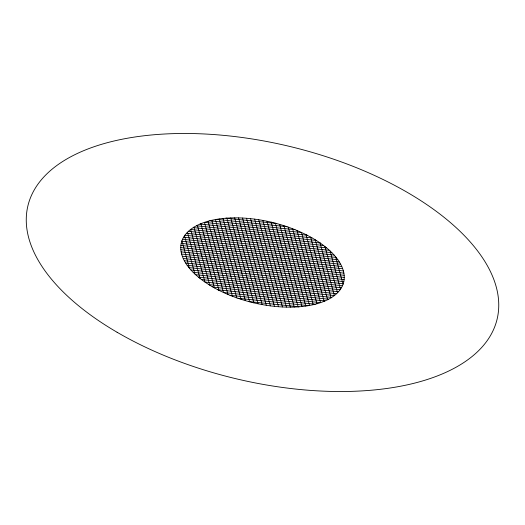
<?xml version="1.0" encoding="UTF-8"?>
<svg xmlns="http://www.w3.org/2000/svg" width="525" height="525" viewBox="0 0 525 525"><rect width="100%" height="100%" fill="white"/><g stroke="black" fill="none" stroke-linecap="round" stroke-linejoin="round"><path stroke-width="0.79" d="M225.914 218.21L276.432 223.479M216.51 219.358L287.024 226.721M209.757 220.789L294.971 229.674M200.058 224.037L307.059 235.2M196.389 225.783L311.916 237.838M193.285 227.588L316.214 240.417M188.39 231.335L323.492 245.431M186.493 233.271L326.583 247.885M184.905 235.233L329.365 250.307M183.599 237.228L331.859 252.696M182.556 239.249L334.097 255.058M181.762 241.297L336.079 257.394M181.204 243.37L337.837 259.711M180.863 245.464L339.367 262.001M180.744 247.577L340.679 264.265M180.83 249.716L341.788 266.51M181.118 251.882L342.687 268.734M181.617 254.061L343.383 270.939M182.313 256.266L343.882 273.118M183.212 258.49L344.17 275.284M184.321 260.735L344.256 277.423M185.633 262.999L344.137 279.536M187.162 265.289L343.796 281.63M188.921 267.606L343.238 283.703M190.903 269.942L342.444 285.751M193.141 272.304L341.401 287.772M195.635 274.693L340.095 289.767M198.417 277.115L338.507 291.729M201.508 279.569L336.61 293.665M208.786 284.583L331.715 297.412M213.084 287.162L328.611 299.217M217.941 289.8L324.942 300.963M230.029 295.326L315.243 304.211M237.976 298.279L308.49 305.642M248.568 301.521L299.086 306.79M335.619 256.823L343.061 284.209M330.1 250.983L340.495 289.209M324.968 246.579L337.536 292.773M315.276 239.827L331.052 297.832M310.603 237.097L327.633 299.716M306.016 234.668L324.135 301.304M297.025 230.521L316.942 303.758M292.615 228.749L313.267 304.69M288.251 227.141L309.547 305.452M283.927 225.691L305.78 306.062M279.641 224.385L301.98 306.528M275.389 223.204L298.141 306.856M271.176 222.154L294.262 307.059M266.995 221.228L290.358 307.145M262.841 220.415L286.42 307.112M258.727 219.719L282.45 306.967M254.638 219.135L278.453 306.712M250.576 218.656L274.424 306.344M246.547 218.288L270.362 305.865M242.55 218.032L266.273 305.281M238.58 217.888L262.159 304.585M234.642 217.855L258.005 303.772M230.738 217.941L253.824 302.846M226.859 218.144L249.611 301.796M223.02 218.472L245.359 300.615M219.22 218.938L241.073 299.309M215.453 219.548L236.749 297.859M211.732 220.31L232.385 296.251M208.058 221.242L227.975 294.479M200.865 223.696L218.984 290.332M197.367 225.284L214.397 287.903M193.948 227.168L209.724 285.173M187.464 232.227L200.032 278.421M184.505 235.791L194.9 274.017M181.939 240.791L189.381 268.177M301.494 232.49L204.428 222.357L223.506 292.51L320.572 302.643L301.494 232.49M320.053 242.944L190.641 229.445L204.947 282.056L334.359 295.555L320.053 242.944M212.192 286.65A83.521 41.258 13.6 0 0 343.468 282.949A83.521 41.258 13.6 0 0 231.847 217.901A83.521 41.258 13.6 0 0 212.192 286.65M117.121 332.279A241.349 119.214 13.6 0 0 496.466 321.595A241.349 119.214 13.6 0 0 173.913 133.626A241.349 119.214 13.6 0 0 117.121 332.279"/></g></svg>
